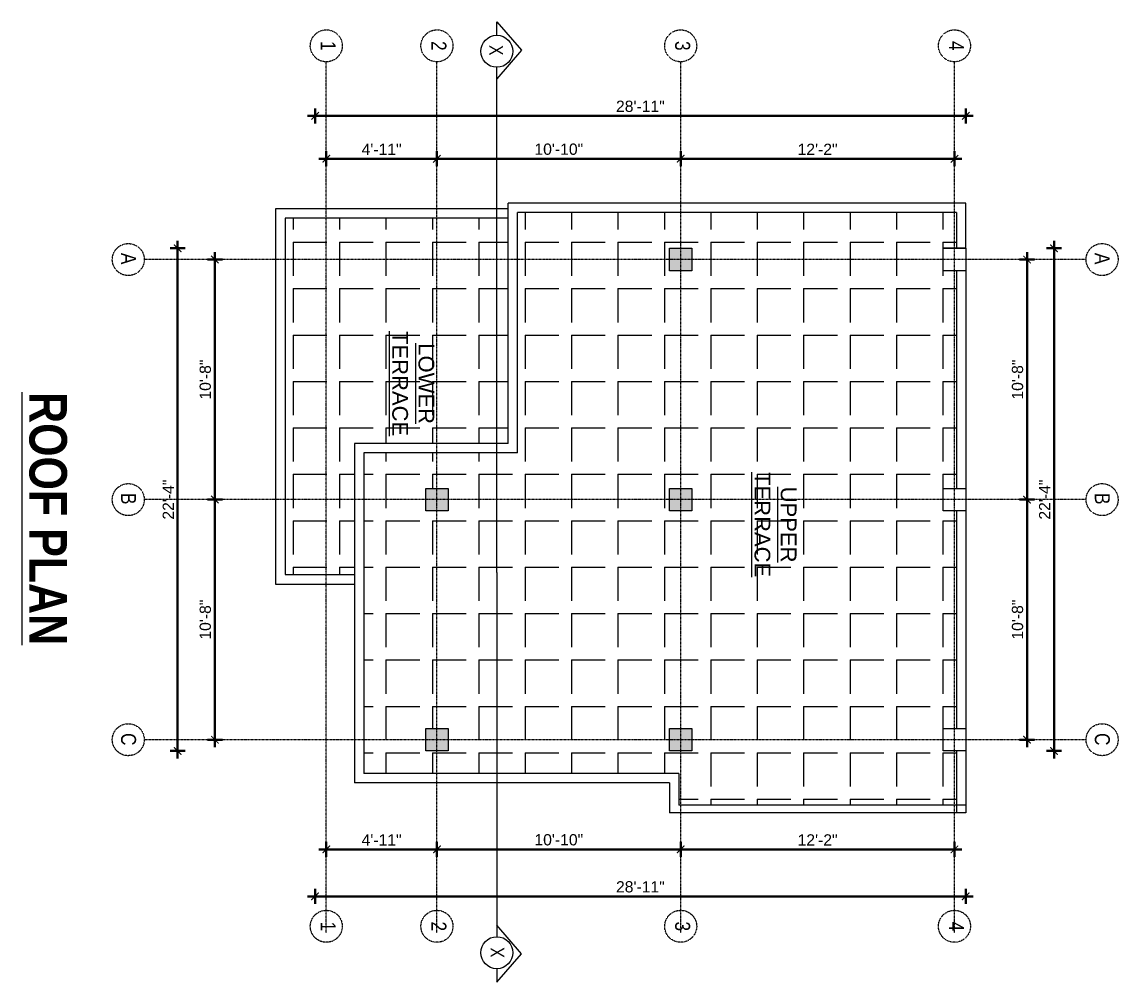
# Model space of a CAD drawing. Header units: inches. Extents: x 141029 to 166402, y -23568 to -18036.
# Drawn here: x 162529 to 163113, y -20341 to -19829 of the extents above; entities that cross this region are included whole.
import ezdxf

# ---------------------------------------------------------------- set-up
doc = ezdxf.new("R2010")
doc.units = ezdxf.units.IN
doc.header["$LTSCALE"] = 0.5
doc.header["$MEASUREMENT"] = 0
doc.header["$PDMODE"] = 66
doc.linetypes.add('CENTER', pattern=[2, 1.25, -0.25, 0.25, -0.25])
for name, color, linetype, lineweight in [('Annotate-Lite.w', 177, 'Continuous', 9), ('Annotations-Bold.w', 177, 'Continuous', 13), ('TEXT', 220, 'Continuous', 9), ('Text-100.w', 254, 'Continuous', 9), ('wall', 1, 'Continuous', 40)]:
    doc.layers.add(name, color=color, linetype=linetype, lineweight=lineweight)
doc.styles.add('ARAIL', font='ARIALN.TTF')
doc.styles.add('arial', font='arial.ttf')
doc.styles.add('gaurav', font='arial.ttf')
doc.styles.get("Standard").update_dxf_attribs({"font": 'arial.ttf'})
doc.dimstyles.new('1 by 96', dxfattribs={"dimtxt": 6, "dimasz": 4, "dimexe": 4, "dimexo": 4, "dimgap": 2, "dimtad": 1, "dimdec": 0, "dimzin": 0, "dimdsep": 46, "dimlunit": 4, "dimtxsty": 'Standard', "dimblk": 'ARCHTICK', "dimcen": 0, "dimdle": 4, "dimadec": 0, "dimazin": 0, "dimtfac": 1, "dimtdec": 0, "dimtix": 1, "dimtofl": 0, "dimtmove": 1, "dimatfit": 3, "dimldrblk": 'ARCHTICK', "dimfxl": 4, "dimfxlon": 1, "dimtolj": 1, "dimtzin": 0, "dimlwd": -1, "dimlwe": -1, "dimarcsym": 0})

# ---------------------------------------------------------------- blocks, each defined once
blk = doc.blocks.new('_ArchTick')
at = {"color": 0, "linetype": 'ByBlock', "const_width": 0.15}
blk.add_lwpolyline([(-0.5, -0.5), (0.5, 0.5)], dxfattribs=at)
blk = doc.blocks.new('*D1003')
at = {"layer": 'Defpoints', "color": 0, "transparency": 16777216}
for p in [(163031.94, -19955.72), (163031.94, -20083.72), (163064.65, -20083.72)]:
    blk.add_point(p, dxfattribs=at)
at = {"layer": 'wall', "color": 0, "transparency": 16777216}
for p, q in [((163060.65, -19955.72), (163068.65, -19955.72)), ((163064.65, -19951.72), (163064.65, -20087.72)), ((163060.65, -20083.72), (163068.65, -20083.72))]:
    blk.add_line(p, q, dxfattribs=at)
at = {"layer": 'wall', "color": 0, "transparency": 16777216, "xscale": 4, "yscale": 4, "zscale": 4}
for p, rotation in [((163064.65, -19955.72), 90), ((163064.65, -20083.72), 270)]:
    blk.add_blockref('_ArchTick', p, dxfattribs=dict(at, rotation=rotation))
at = {"layer": 'wall', "color": 0, "transparency": 16777216, "insert": (163059.59, -20019.72), "char_height": 6, "attachment_point": 5, "rotation": 90}
blk.add_mtext('\\A1;10\'-8"', dxfattribs=at)
blk = doc.blocks.new('*D1004')
at = {"layer": 'Defpoints', "color": 0, "transparency": 16777216}
for p in [(163031.94, -20083.72), (163031.94, -20211.72), (163064.65, -20211.72)]:
    blk.add_point(p, dxfattribs=at)
at = {"layer": 'wall', "color": 0, "transparency": 16777216}
for p, q in [((163060.65, -20083.72), (163068.65, -20083.72)), ((163064.65, -20079.72), (163064.65, -20215.72)), ((163060.65, -20211.72), (163068.65, -20211.72))]:
    blk.add_line(p, q, dxfattribs=at)
at = {"layer": 'wall', "color": 0, "transparency": 16777216, "xscale": 4, "yscale": 4, "zscale": 4}
for p, rotation in [((163064.65, -20083.72), 90), ((163064.65, -20211.72), 270)]:
    blk.add_blockref('_ArchTick', p, dxfattribs=dict(at, rotation=rotation))
at = {"layer": 'wall', "color": 0, "transparency": 16777216, "insert": (163059.59, -20147.72), "char_height": 6, "attachment_point": 5, "rotation": 90}
blk.add_mtext('\\A1;10\'-8"', dxfattribs=at)
blk = doc.blocks.new('*D1005')
at = {"layer": 'Defpoints', "color": 0, "transparency": 16777216}
for p in [(163031.94, -19949.72), (163031.94, -20217.72), (163079.04, -20217.72)]:
    blk.add_point(p, dxfattribs=at)
at = {"layer": 'wall', "color": 0, "transparency": 16777216}
for p, q in [((163075.04, -19949.72), (163083.04, -19949.72)), ((163079.04, -19945.72), (163079.04, -20221.72)), ((163075.04, -20217.72), (163083.04, -20217.72))]:
    blk.add_line(p, q, dxfattribs=at)
at = {"layer": 'wall', "color": 0, "transparency": 16777216, "xscale": 4, "yscale": 4, "zscale": 4}
for p, rotation in [((163079.04, -19949.72), 90), ((163079.04, -20217.72), 270)]:
    blk.add_blockref('_ArchTick', p, dxfattribs=dict(at, rotation=rotation))
at = {"layer": 'wall', "color": 0, "transparency": 16777216, "insert": (163074.03, -20083.72), "char_height": 6, "attachment_point": 5, "rotation": 90}
blk.add_mtext('\\A1;22\'-4"', dxfattribs=at)
blk = doc.blocks.new('*D1006')
at = {"layer": 'Defpoints', "color": 0, "transparency": 16777216}
for p in [(162749.94, -19901.98), (162690.94, -19949.72), (162749.94, -19949.72)]:
    blk.add_point(p, dxfattribs=at)
at = {"layer": 'wall', "color": 0, "transparency": 16777216}
for p, q in [((162690.94, -19905.98), (162690.94, -19897.98)), ((162749.94, -19905.98), (162749.94, -19897.98)), ((162686.94, -19901.98), (162753.94, -19901.98))]:
    blk.add_line(p, q, dxfattribs=at)
at = {"layer": 'wall', "color": 0, "transparency": 16777216, "xscale": 4, "yscale": 4, "zscale": 4, "rotation": 180}
blk.add_blockref('_ArchTick', (162690.94, -19901.98), dxfattribs=at)
at = {"layer": 'wall', "color": 0, "transparency": 16777216, "xscale": 4, "yscale": 4, "zscale": 4}
blk.add_blockref('_ArchTick', (162749.94, -19901.98), dxfattribs=at)
at = {"layer": 'wall', "color": 0, "transparency": 16777216, "insert": (162720.44, -19896.96), "char_height": 6, "attachment_point": 5}
blk.add_mtext('\\A1;4\'-11"', dxfattribs=at)
blk = doc.blocks.new('*D1007')
at = {"layer": 'Defpoints', "color": 0, "transparency": 16777216}
for p in [(162879.94, -19901.98), (162749.94, -19949.72), (162879.94, -19949.72)]:
    blk.add_point(p, dxfattribs=at)
at = {"layer": 'wall', "color": 0, "transparency": 16777216}
for p, q in [((162749.94, -19905.98), (162749.94, -19897.98)), ((162879.94, -19905.98), (162879.94, -19897.98)), ((162745.94, -19901.98), (162883.94, -19901.98))]:
    blk.add_line(p, q, dxfattribs=at)
at = {"layer": 'wall', "color": 0, "transparency": 16777216, "xscale": 4, "yscale": 4, "zscale": 4, "rotation": 180}
blk.add_blockref('_ArchTick', (162749.94, -19901.98), dxfattribs=at)
at = {"layer": 'wall', "color": 0, "transparency": 16777216, "xscale": 4, "yscale": 4, "zscale": 4}
blk.add_blockref('_ArchTick', (162879.94, -19901.98), dxfattribs=at)
at = {"layer": 'wall', "color": 0, "transparency": 16777216, "insert": (162814.94, -19896.91), "char_height": 6, "attachment_point": 5}
blk.add_mtext('\\A1;10\'-10"', dxfattribs=at)
blk = doc.blocks.new('*D1008')
at = {"layer": 'Defpoints', "color": 0, "transparency": 16777216}
for p in [(163025.94, -19901.98), (162879.94, -19949.72), (163025.94, -19949.72)]:
    blk.add_point(p, dxfattribs=at)
at = {"layer": 'wall', "color": 0, "transparency": 16777216}
for p, q in [((162879.94, -19905.98), (162879.94, -19897.98)), ((163025.94, -19905.98), (163025.94, -19897.98)), ((162875.94, -19901.98), (163029.94, -19901.98))]:
    blk.add_line(p, q, dxfattribs=at)
at = {"layer": 'wall', "color": 0, "transparency": 16777216, "xscale": 4, "yscale": 4, "zscale": 4, "rotation": 180}
blk.add_blockref('_ArchTick', (162879.94, -19901.98), dxfattribs=at)
at = {"layer": 'wall', "color": 0, "transparency": 16777216, "xscale": 4, "yscale": 4, "zscale": 4}
blk.add_blockref('_ArchTick', (163025.94, -19901.98), dxfattribs=at)
at = {"layer": 'wall', "color": 0, "transparency": 16777216, "insert": (162952.94, -19896.96), "char_height": 6, "attachment_point": 5}
blk.add_mtext('\\A1;12\'-2"', dxfattribs=at)
blk = doc.blocks.new('*D1009')
at = {"layer": 'Defpoints', "color": 0, "transparency": 16777216}
for p in [(162684.94, -19879.1), (162684.94, -19949.72), (163031.94, -19949.72)]:
    blk.add_point(p, dxfattribs=at)
at = {"layer": 'wall', "color": 0, "transparency": 16777216}
for p, q in [((163035.94, -19879.1), (162680.94, -19879.1)), ((162684.94, -19883.1), (162684.94, -19875.1)), ((163031.94, -19883.1), (163031.94, -19875.1))]:
    blk.add_line(p, q, dxfattribs=at)
at = {"layer": 'wall', "color": 0, "transparency": 16777216, "xscale": 4, "yscale": 4, "zscale": 4, "rotation": 180}
blk.add_blockref('_ArchTick', (162684.94, -19879.1), dxfattribs=at)
at = {"layer": 'wall', "color": 0, "transparency": 16777216, "xscale": 4, "yscale": 4, "zscale": 4}
blk.add_blockref('_ArchTick', (163031.94, -19879.1), dxfattribs=at)
at = {"layer": 'wall', "color": 0, "transparency": 16777216, "insert": (162858.44, -19874.03), "char_height": 6, "attachment_point": 5}
blk.add_mtext('\\A1;28\'-11"', dxfattribs=at)
blk = doc.blocks.new('*D1010')
at = {"layer": 'Defpoints', "color": 0, "transparency": 16777216}
for p in [(162879.94, -20217.72), (163025.94, -20217.72), (162879.94, -20270.19)]:
    blk.add_point(p, dxfattribs=at)
at = {"layer": 'wall', "color": 0, "transparency": 16777216}
for p, q in [((162879.94, -20266.19), (162879.94, -20274.19)), ((163025.94, -20266.19), (163025.94, -20274.19)), ((163029.94, -20270.19), (162875.94, -20270.19))]:
    blk.add_line(p, q, dxfattribs=at)
at = {"layer": 'wall', "color": 0, "transparency": 16777216, "xscale": 4, "yscale": 4, "zscale": 4, "rotation": 180}
blk.add_blockref('_ArchTick', (162879.94, -20270.19), dxfattribs=at)
at = {"layer": 'wall', "color": 0, "transparency": 16777216, "xscale": 4, "yscale": 4, "zscale": 4}
blk.add_blockref('_ArchTick', (163025.94, -20270.19), dxfattribs=at)
at = {"layer": 'wall', "color": 0, "transparency": 16777216, "insert": (162952.94, -20265.17), "char_height": 6, "attachment_point": 5}
blk.add_mtext('\\A1;12\'-2"', dxfattribs=at)
blk = doc.blocks.new('*D1011')
at = {"layer": 'Defpoints', "color": 0, "transparency": 16777216}
for p in [(162749.94, -20217.72), (162879.94, -20217.72), (162749.94, -20270.19)]:
    blk.add_point(p, dxfattribs=at)
at = {"layer": 'wall', "color": 0, "transparency": 16777216}
for p, q in [((162749.94, -20266.19), (162749.94, -20274.19)), ((162879.94, -20266.19), (162879.94, -20274.19)), ((162883.94, -20270.19), (162745.94, -20270.19))]:
    blk.add_line(p, q, dxfattribs=at)
at = {"layer": 'wall', "color": 0, "transparency": 16777216, "xscale": 4, "yscale": 4, "zscale": 4, "rotation": 180}
blk.add_blockref('_ArchTick', (162749.94, -20270.19), dxfattribs=at)
at = {"layer": 'wall', "color": 0, "transparency": 16777216, "xscale": 4, "yscale": 4, "zscale": 4}
blk.add_blockref('_ArchTick', (162879.94, -20270.19), dxfattribs=at)
at = {"layer": 'wall', "color": 0, "transparency": 16777216, "insert": (162814.94, -20265.12), "char_height": 6, "attachment_point": 5}
blk.add_mtext('\\A1;10\'-10"', dxfattribs=at)
blk = doc.blocks.new('*D1012')
at = {"layer": 'Defpoints', "color": 0, "transparency": 16777216}
for p in [(162690.94, -20089.72), (162749.94, -20217.72), (162690.94, -20270.19)]:
    blk.add_point(p, dxfattribs=at)
at = {"layer": 'wall', "color": 0, "transparency": 16777216}
for p, q in [((162690.94, -20266.19), (162690.94, -20274.19)), ((162749.94, -20266.19), (162749.94, -20274.19)), ((162753.94, -20270.19), (162686.94, -20270.19))]:
    blk.add_line(p, q, dxfattribs=at)
at = {"layer": 'wall', "color": 0, "transparency": 16777216, "xscale": 4, "yscale": 4, "zscale": 4, "rotation": 180}
blk.add_blockref('_ArchTick', (162690.94, -20270.19), dxfattribs=at)
at = {"layer": 'wall', "color": 0, "transparency": 16777216, "xscale": 4, "yscale": 4, "zscale": 4}
blk.add_blockref('_ArchTick', (162749.94, -20270.19), dxfattribs=at)
at = {"layer": 'wall', "color": 0, "transparency": 16777216, "insert": (162720.44, -20265.17), "char_height": 6, "attachment_point": 5}
blk.add_mtext('\\A1;4\'-11"', dxfattribs=at)
blk = doc.blocks.new('*D1013')
at = {"layer": 'Defpoints', "color": 0, "transparency": 16777216}
for p in [(162684.94, -20089.72), (163031.94, -20089.72), (163031.94, -20295.27)]:
    blk.add_point(p, dxfattribs=at)
at = {"layer": 'wall', "color": 0, "transparency": 16777216}
for p, q in [((162680.94, -20295.27), (163035.94, -20295.27)), ((162684.94, -20291.27), (162684.94, -20299.27)), ((163031.94, -20291.27), (163031.94, -20299.27))]:
    blk.add_line(p, q, dxfattribs=at)
at = {"layer": 'wall', "color": 0, "transparency": 16777216, "xscale": 4, "yscale": 4, "zscale": 4, "rotation": 180}
blk.add_blockref('_ArchTick', (162684.94, -20295.27), dxfattribs=at)
at = {"layer": 'wall', "color": 0, "transparency": 16777216, "xscale": 4, "yscale": 4, "zscale": 4}
blk.add_blockref('_ArchTick', (163031.94, -20295.27), dxfattribs=at)
at = {"layer": 'wall', "color": 0, "transparency": 16777216, "insert": (162858.44, -20290.21), "char_height": 6, "attachment_point": 5}
blk.add_mtext('\\A1;28\'-11"', dxfattribs=at)
blk = doc.blocks.new('*D1014')
at = {"layer": 'Defpoints', "color": 0, "transparency": 16777216}
for p in [(162684.94, -19955.72), (162631.51, -20083.72), (162684.94, -20083.72)]:
    blk.add_point(p, dxfattribs=at)
at = {"layer": 'wall', "color": 0, "transparency": 16777216}
for p, q in [((162635.51, -19955.72), (162627.51, -19955.72)), ((162631.51, -19951.72), (162631.51, -20087.72)), ((162635.51, -20083.72), (162627.51, -20083.72))]:
    blk.add_line(p, q, dxfattribs=at)
at = {"layer": 'wall', "color": 0, "transparency": 16777216, "xscale": 4, "yscale": 4, "zscale": 4}
for p, rotation in [((162631.51, -19955.72), 90), ((162631.51, -20083.72), 270)]:
    blk.add_blockref('_ArchTick', p, dxfattribs=dict(at, rotation=rotation))
at = {"layer": 'wall', "color": 0, "transparency": 16777216, "insert": (162626.44, -20019.72), "char_height": 6, "attachment_point": 5, "rotation": 90}
blk.add_mtext('\\A1;10\'-8"', dxfattribs=at)
blk = doc.blocks.new('*D1015')
at = {"layer": 'Defpoints', "color": 0, "transparency": 16777216}
for p in [(162684.94, -20083.72), (162631.51, -20211.72), (162743.94, -20211.72)]:
    blk.add_point(p, dxfattribs=at)
at = {"layer": 'wall', "color": 0, "transparency": 16777216}
for p, q in [((162635.51, -20083.72), (162627.51, -20083.72)), ((162631.51, -20079.72), (162631.51, -20215.72)), ((162635.51, -20211.72), (162627.51, -20211.72))]:
    blk.add_line(p, q, dxfattribs=at)
at = {"layer": 'wall', "color": 0, "transparency": 16777216, "xscale": 4, "yscale": 4, "zscale": 4}
for p, rotation in [((162631.51, -20083.72), 90), ((162631.51, -20211.72), 270)]:
    blk.add_blockref('_ArchTick', p, dxfattribs=dict(at, rotation=rotation))
at = {"layer": 'wall', "color": 0, "transparency": 16777216, "insert": (162626.44, -20147.72), "char_height": 6, "attachment_point": 5, "rotation": 90}
blk.add_mtext('\\A1;10\'-8"', dxfattribs=at)
blk = doc.blocks.new('*D1016')
at = {"layer": 'Defpoints', "color": 0, "transparency": 16777216}
for p in [(162684.94, -19949.72), (162611.68, -20217.72), (162743.94, -20217.72)]:
    blk.add_point(p, dxfattribs=at)
at = {"layer": 'wall', "color": 0, "transparency": 16777216}
for p, q in [((162615.68, -19949.72), (162607.68, -19949.72)), ((162611.68, -19945.72), (162611.68, -20221.72)), ((162615.68, -20217.72), (162607.68, -20217.72))]:
    blk.add_line(p, q, dxfattribs=at)
at = {"layer": 'wall', "color": 0, "transparency": 16777216, "xscale": 4, "yscale": 4, "zscale": 4}
for p, rotation in [((162611.68, -19949.72), 90), ((162611.68, -20217.72), 270)]:
    blk.add_blockref('_ArchTick', p, dxfattribs=dict(at, rotation=rotation))
at = {"layer": 'wall', "color": 0, "transparency": 16777216, "insert": (162606.67, -20083.72), "char_height": 6, "attachment_point": 5, "rotation": 90}
blk.add_mtext('\\A1;22\'-4"', dxfattribs=at)

msp = doc.modelspace()

# ---------------------------------------------------------------- hatches: boundary and pattern name
at = {"layer": 'Annotations-Bold.w', "linetype": 'CENTER', "ltscale": 0.3}
h = msp.add_hatch(dxfattribs=at)
h.set_pattern_fill('ANGLE', color=0, scale=90, angle=270, style=0)
h.set_pattern_definition([(270, (184428.485, 131919.503), (24.75, -5e-15), [18, -6.75]), (360, (184428.485, 131919.503), (6e-15, 24.75), [18, -6.75])])
h.paths.add_polyline_path([(162878.94, -20229.72), (162878.94, -20246.72), (163026.94, -20246.72), (163026.94, -20217.72), (163019.94, -20217.72), (163019.94, -20205.72), (163026.94, -20205.72), (163026.94, -20089.72), (163019.94, -20089.72), (163019.94, -20077.72), (163026.94, -20077.72), (163026.94, -19961.72), (163019.94, -19961.72), (163019.94, -19949.72), (163026.94, -19949.72), (163026.94, -19930.72), (162792.94, -19930.72), (162792.94, -20058.72), (162710.94, -20058.72), (162710.94, -20229.72)])
h.paths.add_polyline_path([(162873.94, -20089.72), (162873.94, -20077.72), (162885.94, -20077.72), (162885.94, -20089.72)], flags=16)
h.paths.add_polyline_path([(162873.94, -20205.72), (162885.94, -20205.72), (162885.94, -20217.72), (162873.94, -20217.72)], flags=16)
h.paths.add_polyline_path([(162755.94, -20089.72), (162743.94, -20089.72), (162743.94, -20077.72), (162755.94, -20077.72)], flags=16)
h.paths.add_polyline_path([(162755.94, -20205.72), (162755.94, -20217.72), (162743.94, -20217.72), (162743.94, -20205.72)], flags=16)
h.paths.add_polyline_path([(162873.94, -19961.72), (162873.94, -19949.72), (162885.94, -19949.72), (162885.94, -19961.72)], flags=16)
h.paths.add_polyline_path([(162705.94, -20053.72), (162787.94, -20053.72), (162787.94, -19933.72), (162668.94, -19933.72), (162668.94, -20123.72), (162705.94, -20123.72)])
h.paths.add_polyline_path([(162914.58, -20067.09), (162914.58, -20127.37), (162946.03, -20127.37), (162946.03, -20067.09)], flags=24)
h.paths.add_polyline_path([(162721.24, -19991.91), (162721.24, -20052.18), (162752.69, -20052.18), (162752.69, -19991.91)], flags=24)
at = {"layer": 'wall'}
for points in [[(162885.94, -19961.72), (162885.94, -19949.72), (162873.94, -19949.72), (162873.94, -19961.72)], [(162755.94, -20089.72), (162755.94, -20077.72), (162743.94, -20077.72), (162743.94, -20089.72)], [(162885.94, -20089.72), (162885.94, -20077.72), (162873.94, -20077.72), (162873.94, -20089.72)], [(162755.94, -20217.72), (162755.94, -20205.72), (162743.94, -20205.72), (162743.94, -20217.72)], [(162885.94, -20217.72), (162885.94, -20205.72), (162873.94, -20205.72), (162873.94, -20217.72)]]:
    msp.add_hatch(color=256, dxfattribs=at).paths.add_polyline_path(points)

# ---------------------------------------------------------------- linework, layer by layer
at = {"layer": 'Annotate-Lite.w', "color": 1}
for p, q in [((163031.94, -19925.72), (162787.94, -19925.72)), ((162787.94, -20053.72), (162787.94, -19925.72)), ((163031.94, -19949.72), (163031.94, -19925.72)), ((162663.94, -19928.72), (162663.94, -20077.72)), ((162787.94, -19928.72), (162663.94, -19928.72)), ((162663.94, -19928.72), (162663.94, -20077.72)), ((162663.94, -19928.72), (162663.94, -20128.72)), ((163026.94, -19930.72), (162792.94, -19930.72)), ((162792.94, -20058.72), (162792.94, -19930.72)), ((163026.94, -19930.72), (163026.94, -19949.72)), ((162787.94, -19933.72), (162668.94, -19933.72)), ((162668.94, -19933.72), (162668.94, -20123.72)), ((163031.94, -19949.72), (163031.94, -20217.72)), ((162787.94, -20053.72), (162705.94, -20053.72)), ((162705.94, -20053.72), (162705.94, -20230.72)), ((162792.94, -20058.72), (162710.94, -20058.72)), ((162710.94, -20058.72), (162710.94, -20229.72)), ((163026.94, -20089.72), (163026.94, -20205.72)), ((162668.94, -20123.72), (162705.94, -20123.72)), ((162663.94, -20128.72), (162705.94, -20128.72)), ((162705.94, -20217.72), (162705.94, -20234.72)), ((163026.94, -20217.72), (163026.94, -20250.72)), ((163031.94, -20217.72), (163031.94, -20250.72)), ((162878.94, -20229.72), (162710.94, -20229.72)), ((162878.94, -20229.72), (162878.94, -20246.72)), ((162873.94, -20234.72), (162705.94, -20234.72)), ((162873.94, -20234.72), (162873.94, -20250.72)), ((163031.94, -20246.72), (162878.94, -20246.72)), ((163031.94, -20250.72), (162873.94, -20250.72))]:
    msp.add_line(p, q, dxfattribs=at)
at = {"layer": 'Annotate-Lite.w'}
for p, q in [((163031.94, -19949.72), (163019.94, -19949.72)), ((163026.94, -19961.72), (163026.94, -20077.72))]:
    msp.add_line(p, q, dxfattribs=at)
for points in [[(162885.94, -19949.72), (162885.94, -19961.72), (162873.94, -19961.72), (162873.94, -19949.72)], [(163031.94, -19949.72), (163031.94, -19961.72), (163019.94, -19961.72), (163019.94, -19949.72)], [(162755.94, -20077.72), (162755.94, -20089.72), (162743.94, -20089.72), (162743.94, -20077.72)], [(162885.94, -20077.72), (162885.94, -20089.72), (162873.94, -20089.72), (162873.94, -20077.72)], [(163031.94, -20077.72), (163031.94, -20089.72), (163019.94, -20089.72), (163019.94, -20077.72)], [(162755.94, -20205.72), (162755.94, -20217.72), (162743.94, -20217.72), (162743.94, -20205.72)], [(162885.94, -20205.72), (162885.94, -20217.72), (162873.94, -20217.72), (162873.94, -20205.72)], [(163031.94, -20205.72), (163031.94, -20217.72), (163019.94, -20217.72), (163019.94, -20205.72)]]:
    msp.add_lwpolyline(points, close=True, dxfattribs=at)
at = {"layer": 'Annotations-Bold.w', "color": 0, "linetype": 'CENTER', "ltscale": 0.3}
for p, q in [((162690.94, -20314.72), (162690.94, -19850.29)), ((162749.94, -20314.72), (162749.94, -19850.29)), ((162879.94, -20314.72), (162879.94, -19850.29)), ((163025.94, -20314.72), (163025.94, -19850.29)), ((163096.12, -19955.72), (162593.88, -19955.72)), ((163096.12, -20083.72), (162593.88, -20083.72)), ((163096.12, -20211.72), (162593.88, -20211.72))]:
    msp.add_line(p, q, dxfattribs=at)
for centre in [(162690.94, -19841.76), (162749.94, -19841.76), (162879.94, -19841.76), (163025.94, -19841.76), (162585.35, -19955.72), (163104.66, -19955.72), (162585.35, -20083.72), (163104.66, -20083.72), (162585.35, -20211.72), (163104.66, -20211.72), (162690.94, -20311.23), (162749.94, -20311.23), (162879.94, -20311.23), (163025.94, -20311.23)]:
    msp.add_circle(centre, 8.53, dxfattribs=at)
at = {"layer": 'TEXT'}
for points in [[(162781.92, -19836.16), (162781.92, -19829.02), (162795.01, -19844.16), (162781.92, -19859.3)], [(162781.92, -20122.53), (162781.92, -19853.23)], [(162781.92, -20122.53), (162781.92, -20316.75)], [(162781.92, -20333.82), (162781.92, -20340.96), (162795.01, -20325.82), (162781.92, -20310.68)]]:
    msp.add_lwpolyline(points, dxfattribs=at)
for centre in [(162781.92, -19844.69), (162781.92, -20325.29)]:
    msp.add_circle(centre, 8.53, dxfattribs=at)

# ---------------------------------------------------------------- texts
at = {"layer": 'Annotations-Bold.w', "color": 0, "linetype": 'CENTER', "ltscale": 0.3, "char_height": 8, "attachment_point": 1, "rotation": 270, "style": 'ARAIL'}
for s, insert in [('1', (162695.99, -19839.21)), ('2', (162754.99, -19839.21)), ('3', (162884.99, -19839.21)), ('4', (163030.99, -19839.21)), ('A', (162589.49, -19952.18)), ('A', (163108.79, -19952.18)), ('B', (162589.49, -20080.18)), ('B', (163108.79, -20080.18)), ('C', (162589.49, -20208.18)), ('C', (163108.79, -20208.18)), ('1', (162695.99, -20308.68)), ('2', (162754.99, -20308.68)), ('3', (162884.99, -20308.68)), ('4', (163030.99, -20308.68))]:
    msp.add_mtext_dynamic_manual_height_columns(s, width=6.5393, gutter_width=100, heights=[0], dxfattribs=dict(at, insert=insert))
at = {"layer": 'Annotations-Bold.w', "color": 0, "linetype": 'CENTER', "ltscale": 0.3, "char_height": 8.4, "width": 77.2712, "attachment_point": 2, "rotation": 270, "style": 'gaurav'}
for s, insert in [('{\\LLOWER\\PTERRACE}', (162748.52, -20021.87)), ('{\\LUPPER\\PTERRACE}', (162941.71, -20097.05))]:
    msp.add_mtext(s, dxfattribs=dict(at, insert=insert))
at = {"layer": 'TEXT', "char_height": 7.2, "style": 'ARAIL'}
for insert, attachment_point, rotation in [((162777.97, -19841.37), 7, 270), ((162785.83, -20322.45), 9, 90)]:
    msp.add_mtext_dynamic_manual_height_columns('X', width=125.4648, gutter_width=90, heights=[0], dxfattribs=dict(at, insert=insert, attachment_point=attachment_point, rotation=rotation))
at = {"layer": 'Text-100.w', "insert": (162552.63, -20093.83), "char_height": 20, "width": 569.1024, "attachment_point": 2, "rotation": 270, "style": 'arial'}
msp.add_mtext('\\A1;{\\fArial Narrow|b1|i0|c0|p34;\\LROOF PLAN}', dxfattribs=at)

# ---------------------------------------------------------------- dimensions: what is measured, and where the dimension line sits
at = {"layer": 'wall'}
for base, p1, p2, picture, middle in [((162684.94, -19879.1), (163031.94, -19949.72), (162684.94, -19949.72), '*D1009', (162858.44, -19874.03)), ((162749.94, -19901.98), (162690.94, -19949.72), (162749.94, -19949.72), '*D1006', (162720.44, -19896.96)), ((162879.94, -19901.98), (162749.94, -19949.72), (162879.94, -19949.72), '*D1007', (162814.94, -19896.91)), ((163025.94, -19901.98), (162879.94, -19949.72), (163025.94, -19949.72), '*D1008', (162952.94, -19896.96)), ((163031.94, -20295.27), (162684.94, -20089.72), (163031.94, -20089.72), '*D1013', (162858.44, -20290.21)), ((162690.94, -20270.19), (162749.94, -20217.72), (162690.94, -20089.72), '*D1012', (162720.44, -20265.17)), ((162749.94, -20270.19), (162879.94, -20217.72), (162749.94, -20217.72), '*D1011', (162814.94, -20265.12)), ((162879.94, -20270.19), (163025.94, -20217.72), (162879.94, -20217.72), '*D1010', (162952.94, -20265.17))]:
    dim = msp.add_linear_dim(base=base, p1=p1, p2=p2, dimstyle='1 by 96', dxfattribs=at)
    dim.commit()
    dim.dimension.update_dxf_attribs({"geometry": picture, "text_midpoint": middle})
for base, p1, p2, picture, middle in [((162611.68, -20217.72), (162684.94, -19949.72), (162743.94, -20217.72), '*D1016', (162606.67, -20083.72)), ((163079.04, -20217.72), (163031.94, -19949.72), (163031.94, -20217.72), '*D1005', (163074.03, -20083.72)), ((162631.51, -20083.72), (162684.94, -19955.72), (162684.94, -20083.72), '*D1014', (162626.44, -20019.72)), ((163064.65, -20083.72), (163031.94, -19955.72), (163031.94, -20083.72), '*D1003', (163059.59, -20019.72)), ((162631.51, -20211.72), (162684.94, -20083.72), (162743.94, -20211.72), '*D1015', (162626.44, -20147.72)), ((163064.65, -20211.72), (163031.94, -20083.72), (163031.94, -20211.72), '*D1004', (163059.59, -20147.72))]:
    dim = msp.add_linear_dim(base=base, p1=p1, p2=p2, angle=270, dimstyle='1 by 96', dxfattribs=at)
    dim.commit()
    dim.dimension.update_dxf_attribs({"geometry": picture, "text_midpoint": middle})

doc.saveas('drawing.dxf')
